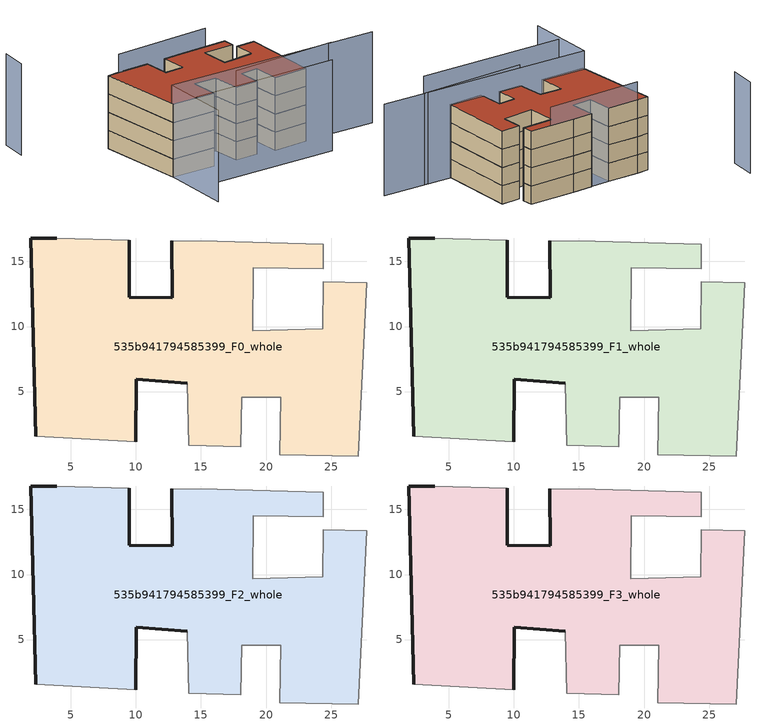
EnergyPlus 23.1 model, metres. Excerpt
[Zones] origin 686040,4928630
535b941794585399_F0_whole
 floor ground (EU_floor_Construction): 27.08,0.05 27.73,13.38 24.39,13.43 24.37,9.84 18.97,9.67 19.02,14.5 24.4,14.42 24.38,16.32 16.26,16.55 12.75,16.58 12.81,12.22 9.48,12.23 9.49,16.61 3.93,16.79 1.93,16.8 2.32,1.58 9.99,1.14 10.03,5.95 13.94,5.64 14.07,0.88 18.04,0.75 18.13,4.56 21.12,4.58 21.06,0.13 z0
 wall outside (EU_wall_Construction): 2.32,1.58 1.93,16.8 3.93,16.79 / 9.49,16.61 9.48,12.23 12.81,12.22 12.75,16.58 / 13.94,5.64 10.03,5.95 9.99,1.14 z0:3
 wall adiabatic (EU_wall_Construction): 9.99,1.14 2.32,1.58 / 3.93,16.79 9.49,16.61 / 12.75,16.58 16.26,16.55 24.38,16.32 24.4,14.42 19.02,14.5 18.97,9.67 24.37,9.84 24.39,13.43 27.73,13.38 27.08,0.05 21.06,0.13 21.12,4.58 18.13,4.56 18.04,0.75 14.07,0.88 13.94,5.64 z0:3
535b941794585399_F1_whole
 floor to 535b941794585399_F0_whole (EU_floor_Construction): 27.08,0.05 27.73,13.38 24.39,13.43 24.37,9.84 18.97,9.67 19.02,14.5 24.4,14.42 24.38,16.32 16.25,16.55 12.75,16.58 12.81,12.22 9.48,12.23 9.49,16.61 3.93,16.79 1.93,16.8 2.32,1.58 9.99,1.14 10.03,5.95 13.94,5.64 14.07,0.88 18.04,0.75 18.13,4.56 21.12,4.58 21.06,0.13 z3
 wall outside (EU_wall_Construction): 2.32,1.58 1.93,16.8 3.93,16.79 / 9.49,16.61 9.48,12.23 12.81,12.22 12.75,16.58 / 13.94,5.64 10.03,5.95 9.99,1.14 z3:6
 wall adiabatic (EU_wall_Construction): 9.99,1.14 2.32,1.58 / 3.93,16.79 9.49,16.61 / 12.75,16.58 16.26,16.55 24.38,16.32 24.4,14.42 19.02,14.5 18.97,9.67 24.37,9.84 24.39,13.43 27.73,13.38 27.08,0.05 21.06,0.13 21.12,4.58 18.13,4.56 18.04,0.75 14.07,0.88 13.94,5.64 z3:6
535b941794585399_F2_whole
 floor to 535b941794585399_F1_whole (EU_floor_Construction): 27.08,0.05 27.73,13.38 24.39,13.43 24.37,9.84 18.97,9.67 19.02,14.5 24.4,14.42 24.38,16.32 16.25,16.55 12.75,16.58 12.81,12.22 9.48,12.23 9.49,16.61 3.93,16.79 1.93,16.8 2.32,1.58 9.99,1.14 10.03,5.95 13.94,5.64 14.07,0.88 18.04,0.75 18.13,4.56 21.12,4.58 21.06,0.13 z6
 wall outside (EU_wall_Construction): 2.32,1.58 1.93,16.8 3.93,16.79 / 9.49,16.61 9.48,12.23 12.81,12.22 12.75,16.58 / 13.94,5.64 10.03,5.95 9.99,1.14 z6:9
 wall adiabatic (EU_wall_Construction): 9.99,1.14 2.32,1.58 / 3.93,16.79 9.49,16.61 / 12.75,16.58 16.26,16.55 24.38,16.32 24.4,14.42 19.02,14.5 18.97,9.67 24.37,9.84 24.39,13.43 27.73,13.38 27.08,0.05 21.06,0.13 21.12,4.58 18.13,4.56 18.04,0.75 14.07,0.88 13.94,5.64 z6:9
535b941794585399_F3_whole
 floor to 535b941794585399_F2_whole (EU_floor_Construction): 27.08,0.05 27.73,13.38 24.39,13.43 24.37,9.84 18.97,9.67 19.02,14.5 24.4,14.42 24.38,16.32 16.25,16.55 12.75,16.58 12.81,12.22 9.48,12.23 9.49,16.61 3.93,16.79 1.93,16.8 2.32,1.58 9.99,1.14 10.03,5.95 13.94,5.64 14.07,0.88 18.04,0.75 18.13,4.56 21.12,4.58 21.06,0.13 z9
 wall outside (EU_wall_Construction): 2.32,1.58 1.93,16.8 3.93,16.79 / 9.49,16.61 9.48,12.23 12.81,12.22 12.75,16.58 / 13.94,5.64 10.03,5.95 9.99,1.14 z9:12
 wall adiabatic (EU_wall_Construction): 9.99,1.14 2.32,1.58 / 3.93,16.79 9.49,16.61 / 12.75,16.58 16.26,16.55 24.38,16.32 24.4,14.42 19.02,14.5 18.97,9.67 24.37,9.84 24.39,13.43 27.73,13.38 27.08,0.05 21.06,0.13 21.12,4.58 18.13,4.56 18.04,0.75 14.07,0.88 13.94,5.64 z9:12
 roof outside (EU_roof_Construction): 24.38,16.32 24.4,14.42 19.02,14.5 18.97,9.67 24.37,9.84 24.39,13.43 27.73,13.38 27.08,0.05 21.06,0.13 21.12,4.58 18.13,4.56 18.04,0.75 14.07,0.88 13.94,5.64 10.03,5.95 9.99,1.14 2.32,1.58 1.93,16.8 3.93,16.79 9.49,16.61 9.48,12.23 12.81,12.22 12.75,16.58 16.26,16.55 z12
shading: 2.46,-3.95 27.71,-5.44 / 1.48,-10.2 2.36,2.05 / 2.36,2.05 39.48,-0.61 / 31.9,-0.03 13.53,0.27 / 20.63,16.41 3.93,16.71 / -9.21,27.69 -9.95,23.1 z0:15
[Building]
EU S2 Campaign: North Axis=0; Terrain=City; Solar Distribution=FullExterior
[Site:Location]
Bologna: Latitude=44.5; Longitude=11.25; Time Zone=1; Elevation=37
[SizingPeriod:WeatherFileDays]
AnnualSizingPeriod: Begin Month=1; Begin Day of Month=1; End Month=12; End Day of Month=31; Day of Week for Start Day=Monday; Use Weather File Daylight Saving Period=No; Use Weather File Rain and Snow Indicators=No
[MATERIAL]
EU_InternalMass_Material: Roughness=MediumRough; Thickness=0.1; Conductivity=1; Density=1800; Specific Heat=900; Thermal Absorptance=0.9; Solar Absorptance=0.7; Visible Absorptance=0.7
[MATERIAL:NOMASS] Roughness=MediumRough; Thermal Absorptance=0.9; Solar Absorptance=0.7; Visible Absorptance=0.7
Name | Thermal Resistance
EU_wall_NoMass | 0.937881
EU_roof_NoMass | 0.548572
EU_floor_NoMass | 0.71348
[CONSTRUCTION]
EU_wall_Construction: EU_wall_NoMass
EU_roof_Construction: EU_roof_NoMass
EU_floor_Construction: EU_floor_NoMass
EU_InternalMass_Construction: EU_InternalMass_Material
[ZONE] Type=1; Multiplier=1; Ceiling Height=autocalculate; Floor Area=autocalculate; Part of Total Floor Area=Yes
Name | Volume
535b941794585399_F0_whole | 954.403
535b941794585399_F1_whole; 535b941794585399_F2_whole; 535b941794585399_F3_whole | 954.402
[INTERNALMASS] Construction=EU_InternalMass_Construction; Surface Area=318.134
Name | Zone or ZoneList
535b941794585399_F0_whole_EU_InternalMass | 535b941794585399_F0_whole
535b941794585399_F1_whole_EU_InternalMass | 535b941794585399_F1_whole
535b941794585399_F2_whole_EU_InternalMass | 535b941794585399_F2_whole
535b941794585399_F3_whole_EU_InternalMass | 535b941794585399_F3_whole
[OTHEREQUIPMENT] Fuel Type=Electricity; Design Level Calculation Method=Watts/Area; Power per Zone Floor Area=1; Fraction Latent=0; Fraction Radiant=0; Fraction Lost=0; Carbon Dioxide Generation Rate=0; EndUse Subcategory=EU_Step8_InternalGains
Name | Zone or ZoneList or Space or SpaceList | Schedule
EU_Step8_InternalGain_535b941794585399_F0_whole_f000 | 535b941794585399_F0_whole | EU_Step8_GainSchedule_535b941794585399_F0_whole_f000
EU_Step8_InternalGain_535b941794585399_F1_whole_f000 | 535b941794585399_F1_whole | EU_Step8_GainSchedule_535b941794585399_F1_whole_f000
EU_Step8_InternalGain_535b941794585399_F2_whole_f000 | 535b941794585399_F2_whole | EU_Step8_GainSchedule_535b941794585399_F2_whole_f000
EU_Step8_InternalGain_535b941794585399_F3_whole_f000 | 535b941794585399_F3_whole | EU_Step8_GainSchedule_535b941794585399_F3_whole_f000
[ZONEVENTILATION:DESIGNFLOWRATE] Schedule=EU_AlwaysOn; Design Flow Rate Calculation Method=AirChanges/Hour; Air Changes per Hour=0.687892; Ventilation Type=Natural; Fan Pressure Rise=0; Fan Total Efficiency=1; Constant Term Coefficient=1; Temperature Term Coefficient=0; Velocity Term Coefficient=0; Velocity Squared Term Coefficient=0; Minimum Indoor Temperature=-100; Maximum Indoor Temperature=100; Delta Temperature=-100; Minimum Outdoor Temperature=-100; Maximum Outdoor Temperature=100; Maximum Wind Speed=40
Name | Zone or ZoneList or Space or SpaceList
EU_ConstantAir_535b941794585399_F0_whole | 535b941794585399_F0_whole
EU_ConstantAir_535b941794585399_F1_whole | 535b941794585399_F1_whole
EU_ConstantAir_535b941794585399_F2_whole | 535b941794585399_F2_whole
EU_ConstantAir_535b941794585399_F3_whole | 535b941794585399_F3_whole
[HVACTEMPLATE:THERMOSTAT] Constant Heating Setpoint=20; Constant Cooling Setpoint=50
EU_HeatOnly_535b941794585399_F0_whole; EU_HeatOnly_535b941794585399_F1_whole; EU_HeatOnly_535b941794585399_F2_whole; EU_HeatOnly_535b941794585399_F3_whole
[HVACTEMPLATE:ZONE:IDEALLOADSAIRSYSTEM] System Availability Schedule=EU_AlwaysOn; Maximum Heating Supply Air Temperature=50; Minimum Cooling Supply Air Temperature=13; Maximum Heating Supply Air Humidity Ratio=0.0156; Minimum Cooling Supply Air Humidity Ratio=0.0077; Heating Limit=NoLimit; Cooling Limit=NoLimit; Heating Availability Schedule=EU_AlwaysOn; Cooling Availability Schedule=EU_CoolingOff; Dehumidification Control Type=ConstantSensibleHeatRatio; Cooling Sensible Heat Ratio=0.7; Dehumidification Setpoint=60; Humidification Control Type=None; Humidification Setpoint=30; Outdoor Air Method=None; Outdoor Air Flow Rate per Person=0.00944; Outdoor Air Flow Rate per Zone Floor Area=0; Outdoor Air Flow Rate per Zone=0; Demand Controlled Ventilation Type=None; Outdoor Air Economizer Type=NoEconomizer; Heat Recovery Type=None; Sensible Heat Recovery Effectiveness=0.7; Latent Heat Recovery Effectiveness=0.65
Name | Template Thermostat
535b941794585399_F0_whole | EU_HeatOnly_535b941794585399_F0_whole
535b941794585399_F1_whole | EU_HeatOnly_535b941794585399_F1_whole
535b941794585399_F2_whole | EU_HeatOnly_535b941794585399_F2_whole
535b941794585399_F3_whole | EU_HeatOnly_535b941794585399_F3_whole
[SIZING:ZONE] Zone Cooling Design Supply Air Temperature Input Method=SupplyAirTemperature; Zone Cooling Design Supply Air Temperature=13; Zone Heating Design Supply Air Temperature Input Method=SupplyAirTemperature; Zone Heating Design Supply Air Temperature=50; Zone Cooling Design Supply Air Humidity Ratio=0.008; Zone Heating Design Supply Air Humidity Ratio=0.008; Cooling Design Air Flow Method=DesignDay; Cooling Design Air Flow Rate=0; Cooling Minimum Air Flow per Zone Floor Area=0.000762; Cooling Minimum Air Flow=0; Cooling Minimum Air Flow Fraction=0.2; Heating Design Air Flow Method=DesignDay; Heating Design Air Flow Rate=0; Heating Maximum Air Flow per Zone Floor Area=0.002032; Heating Maximum Air Flow=0.141576; Heating Maximum Air Flow Fraction=0.3; Account for Dedicated Outdoor Air System=No; Dedicated Outdoor Air System Control Strategy=NeutralSupplyAir; Dedicated Outdoor Air Low Setpoint Temperature for Design=autosize; Dedicated Outdoor Air High Setpoint Temperature for Design=autosize; Zone Load Sizing Method=Sensible Load Only No Latent Load; Zone Latent Cooling Design Supply Air Humidity Ratio Input Method=HumidityRatioDifference; Zone Cooling Design Supply Air Humidity Ratio Difference=0.005; Zone Latent Heating Design Supply Air Humidity Ratio Input Method=HumidityRatioDifference; Zone Humidification Design Supply Air Humidity Ratio Difference=0.005
535b941794585399_F0_whole; 535b941794585399_F1_whole; 535b941794585399_F2_whole; 535b941794585399_F3_whole
[SCHEDULE:CONSTANT]
Name | Hourly Value
EU_AlwaysOn | 1
EU_CoolingOff | 0
[SCHEDULE:FILE] Column Number=1; Rows to Skip at Top=0; Number of Hours of Data=8760; Column Separator=Comma; Interpolate to Timestep=No; Minutes per Item=60; Adjust Schedule for Daylight Savings=Yes
Name | File
EU_Step8_GainSchedule_535b941794585399_F0_whole_f000 | ../../schedules/535b941794585399/535b941794585399_F0_whole_f000_gain.csv
EU_Step8_GainSchedule_535b941794585399_F1_whole_f000 | ../../schedules/535b941794585399/535b941794585399_F1_whole_f000_gain.csv
EU_Step8_GainSchedule_535b941794585399_F2_whole_f000 | ../../schedules/535b941794585399/535b941794585399_F2_whole_f000_gain.csv
EU_Step8_GainSchedule_535b941794585399_F3_whole_f000 | ../../schedules/535b941794585399/535b941794585399_F3_whole_f000_gain.csv
